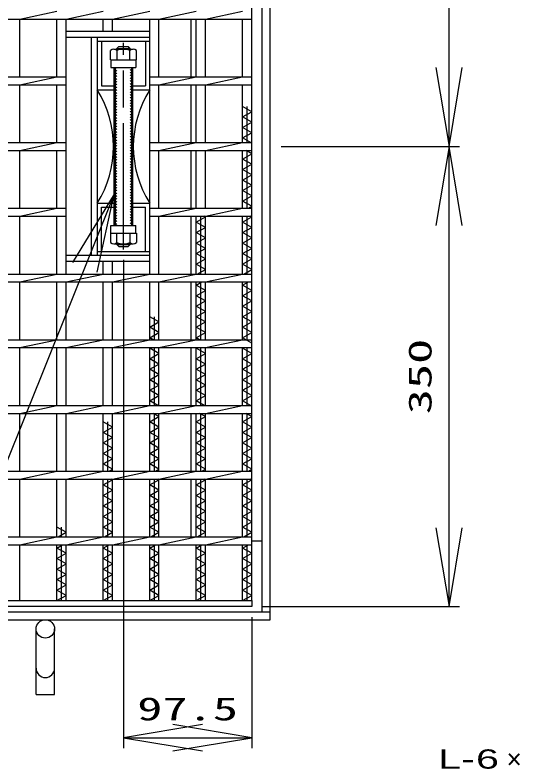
# Model space of a CAD drawing. Units: millimetres at full size, sheet at 1:8. Extents: x -1456 to 1389, y -1026 to 839.
# Drawn here: x -557 to -173, y -355 to 218 of the extents above; entities that cross this region are included whole.
import ezdxf
from ezdxf.enums import TextEntityAlignment as Align

# ---------------------------------------------------------------- set-up
doc = ezdxf.new("R2010")
doc.units = ezdxf.units.MM
doc.header["$LTSCALE"] = 8
doc.linetypes.add('CHAIN', pattern=[18.5, 12, -1.5, 3.5, -1.5])
doc.linetypes.add('DASHED', pattern=[7.5, 6, -1.5])
for name, color, linetype, lineweight in [('16', 3, 'Continuous', 25), ('17', 2, 'Continuous', 25), ('19', 6, 'Continuous', 25), ('22', 4, 'Continuous', 25)]:
    doc.layers.add(name, color=color, linetype=linetype, lineweight=lineweight)
doc.styles.add('ベクトル', font='')
doc.styles.add('ＭＳ ゴシック', font='')
doc.styles.get('ベクトル').set_extended_font_data('ベクトル')
doc.styles.get('ＭＳ ゴシック').set_extended_font_data('MS Gothic')

# ---------------------------------------------------------------- blocks, each defined once
blk = doc.blocks.new('open_arrow')
at = {"color": 0, "linetype": 'Continuous', "lineweight": -2}
blk.add_lwpolyline([(7.5, 1.25), (0, 0), (7.5, -1.25)], dxfattribs=at)

msp = doc.modelspace()

# ---------------------------------------------------------------- hatches: boundary and pattern name
at = {"layer": '17', "lineweight": 13}
h = msp.add_hatch(dxfattribs=at)
h.set_pattern_fill('USER', style=0, pattern_type=2)
h.set_pattern_definition([(135, (-101.425, 171.097), (-1.06066, -1.06066), [])])
h.paths.add_polyline_path([(-481.6, 58.5), (-481.6, 178.5), (-479.6, 178.5), (-479.6, 58.5)])
h = msp.add_hatch(dxfattribs=at)
h.set_pattern_fill('USER', style=0, pattern_type=2)
h.set_pattern_definition([(135, (-94.425, 171.097), (-1.06066, -1.06066), [])])
h.paths.add_polyline_path([(-469.6, 58.5), (-469.6, 178.5), (-467.6, 178.5), (-467.6, 58.5)])

# ---------------------------------------------------------------- linework, layer by layer
at = {"layer": '16'}
for p, q in [((-377, -227), (-377, 464)), ((-553.5, 215.5), (-525.2, 221.5)), ((-518.2, 215.5), (-489.9, 221.5)), ((-482.9, 215.5), (-454.6, 221.5)), ((-447.6, 215.5), (-419.3, 221.5)), ((-412.3, 215.5), (-384, 221.5)), ((-377, 215.5), (-377, 221.5)), ((-1090, 215.5), (-377, 215.5)), ((-553.5, 171.5), (-553.5, 215.5)), ((-525.2, 171.5), (-525.2, 215.5)), ((-518.2, 21.5), (-518.2, 215.5)), ((-489.9, 206), (-489.9, 215.5)), ((-482.9, 206), (-482.9, 215.5)), ((-454.6, 21.5), (-454.6, 215.5)), ((-447.6, 171.5), (-447.6, 215.5)), ((-419.3, 171.5), (-419.3, 215.5)), ((-412.3, 171.5), (-412.3, 215.5)), ((-384, 171.5), (-384, 215.5)), ((-1090, 171.5), (-518.2, 171.5)), ((-553.5, 165.5), (-525.2, 171.5)), ((-454.6, 171.5), (-377, 171.5)), ((-447.6, 165.5), (-419.3, 171.5)), ((-412.3, 165.5), (-384, 171.5)), ((-377, 165.5), (-377, 171.5)), ((-1090, 165.5), (-518.2, 165.5)), ((-553.5, 121.5), (-553.5, 165.5)), ((-525.2, 121.5), (-525.2, 165.5)), ((-454.6, 165.5), (-377, 165.5)), ((-447.6, 121.5), (-447.6, 165.5)), ((-419.3, 121.5), (-419.3, 165.5)), ((-412.3, 121.5), (-412.3, 165.5)), ((-384, 121.5), (-384, 165.5)), ((-377, 145), (-384, 149)), ((-384, 141), (-377, 145)), ((-380.5, 121.5), (-380.5, 149)), ((-377, 137), (-384, 141)), ((-384, 133), (-377, 137)), ((-377, 129), (-384, 133)), ((-384, 125), (-377, 129)), ((-1090, 121.5), (-518.2, 121.5)), ((-553.5, 115.5), (-525.2, 121.5)), ((-454.6, 121.5), (-377, 121.5)), ((-447.6, 115.5), (-419.3, 121.5)), ((-412.3, 115.5), (-384, 121.5)), ((-377, 121), (-384, 125)), ((-377, 115.5), (-377, 121.5)), ((-1090, 115.5), (-518.2, 115.5)), ((-553.5, 71.5), (-553.5, 115.5)), ((-525.2, 71.5), (-525.2, 115.5)), ((-454.6, 115.5), (-377, 115.5)), ((-447.6, 71.5), (-447.6, 115.5)), ((-419.3, 71.5), (-419.3, 115.5)), ((-412.3, 71.5), (-412.3, 115.5)), ((-384, 71.5), (-384, 115.5)), ((-377, 113), (-381.375, 115.5)), ((-380.5, 71.5), (-380.5, 115.5)), ((-384, 109), (-377, 113)), ((-377, 105), (-384, 109)), ((-384, 101), (-377, 105)), ((-377, 97), (-384, 101)), ((-384, 93), (-377, 97)), ((-377, 89), (-384, 93)), ((-384, 85), (-377, 89)), ((-377, 81), (-384, 85)), ((-384, 77), (-377, 81)), ((-377, 73), (-384, 77)), ((-1090, 71.5), (-518.2, 71.5)), ((-553.5, 65.5), (-525.2, 71.5)), ((-454.6, 71.5), (-377, 71.5)), ((-447.6, 65.5), (-419.3, 71.5)), ((-412.3, 65.5), (-384, 71.5)), ((-379.625, 71.5), (-377, 73)), ((-377, 65.5), (-377, 71.5)), ((-1090, 65.5), (-518.2, 65.5)), ((-553.5, 21.5), (-553.5, 65.5)), ((-525.2, 21.5), (-525.2, 65.5)), ((-454.6, 65.5), (-377, 65.5)), ((-447.6, 21.5), (-447.6, 65.5)), ((-419.3, 21.5), (-419.3, 65.5)), ((-419.3, 61), (-412.3, 65)), ((-415.8, 21.5), (-415.8, 65.5)), ((-412.3, 65), (-413.175, 65.5)), ((-412.3, 21.5), (-412.3, 65.5)), ((-384, 21.5), (-384, 65.5)), ((-384, 61), (-377, 65)), ((-380.5, 21.5), (-380.5, 65.5)), ((-377, 65), (-377.875, 65.5)), ((-412.3, 57), (-419.3, 61)), ((-377, 57), (-384, 61)), ((-419.3, 53), (-412.3, 57)), ((-412.3, 49), (-419.3, 53)), ((-384, 53), (-377, 57)), ((-377, 49), (-384, 53)), ((-419.3, 45), (-412.3, 49)), ((-384, 45), (-377, 49)), ((-412.3, 41), (-419.3, 45)), ((-419.3, 37), (-412.3, 41)), ((-377, 41), (-384, 45)), ((-384, 37), (-377, 41)), ((-412.3, 33), (-419.3, 37)), ((-377, 33), (-384, 37)), ((-489.9, 21.5), (-489.9, 31)), ((-482.9, 21.5), (-482.9, 31)), ((-419.3, 29), (-412.3, 33)), ((-412.3, 25), (-419.3, 29)), ((-384, 29), (-377, 33)), ((-377, 25), (-384, 29)), ((-418.425, 21.5), (-412.3, 25)), ((-383.125, 21.5), (-377, 25)), ((-1090, 21.5), (-377, 21.5)), ((-553.5, 15.5), (-525.2, 21.5)), ((-518.2, 15.5), (-489.9, 21.5)), ((-482.9, 15.5), (-454.6, 21.5)), ((-447.6, 15.5), (-419.3, 21.5)), ((-412.3, 15.5), (-384, 21.5)), ((-377, 15.5), (-377, 21.5)), ((-1090, 15.5), (-377, 15.5)), ((-553.5, -28.5), (-553.5, 15.5)), ((-525.2, -28.5), (-525.2, 15.5)), ((-518.2, -28.5), (-518.2, 15.5)), ((-489.9, -28.5), (-489.9, 15.5)), ((-482.9, -28.5), (-482.9, 15.5)), ((-454.6, -28.5), (-454.6, 15.5)), ((-447.6, -28.5), (-447.6, 15.5)), ((-419.3, -28.5), (-419.3, 15.5)), ((-419.3, 13), (-414.925, 15.5)), ((-412.3, 9), (-419.3, 13)), ((-415.8, -28.5), (-415.8, 15.5)), ((-412.3, -28.5), (-412.3, 15.5)), ((-384, -28.5), (-384, 15.5)), ((-384, 13), (-379.625, 15.5)), ((-377, 9), (-384, 13)), ((-380.5, -28.5), (-380.5, 15.5)), ((-419.3, 5), (-412.3, 9)), ((-384, 5), (-377, 9)), ((-412.3, 1), (-419.3, 5)), ((-419.3, -3), (-412.3, 1)), ((-377, 1), (-384, 5)), ((-384, -3), (-377, 1)), ((-412.3, -7), (-419.3, -3)), ((-377, -7), (-384, -3)), ((-447.6, -15), (-454.6, -11)), ((-451.1, -28.5), (-451.1, -11)), ((-419.3, -11), (-412.3, -7)), ((-412.3, -15), (-419.3, -11)), ((-384, -11), (-377, -7)), ((-377, -15), (-384, -11)), ((-454.6, -19), (-447.6, -15)), ((-419.3, -19), (-412.3, -15)), ((-384, -19), (-377, -15)), ((-447.6, -23), (-454.6, -19)), ((-412.3, -23), (-419.3, -19)), ((-377, -23), (-384, -19)), ((-1090, -28.5), (-377, -28.5)), ((-553.5, -34.5), (-525.2, -28.5)), ((-518.2, -34.5), (-489.9, -28.5)), ((-482.9, -34.5), (-454.6, -28.5)), ((-454.6, -27), (-447.6, -23)), ((-451.975, -28.5), (-454.6, -27)), ((-447.6, -34.5), (-419.3, -28.5)), ((-419.3, -27), (-412.3, -23)), ((-416.675, -28.5), (-419.3, -27)), ((-412.3, -34.5), (-384, -28.5)), ((-384, -27), (-377, -23)), ((-377, -31), (-384, -27)), ((-377, -34.5), (-377, -28.5)), ((-1090, -34.5), (-377, -34.5)), ((-553.5, -78.5), (-553.5, -34.5)), ((-525.2, -78.5), (-525.2, -34.5)), ((-518.2, -78.5), (-518.2, -34.5)), ((-489.9, -78.5), (-489.9, -34.5)), ((-482.9, -78.5), (-482.9, -34.5)), ((-454.6, -78.5), (-454.6, -34.5)), ((-454.6, -35), (-453.725, -34.5)), ((-447.6, -39), (-454.6, -35)), ((-454.6, -43), (-447.6, -39)), ((-451.1, -78.5), (-451.1, -34.5)), ((-447.6, -78.5), (-447.6, -34.5)), ((-419.3, -78.5), (-419.3, -34.5)), ((-419.3, -35), (-418.425, -34.5)), ((-412.3, -39), (-419.3, -35)), ((-419.3, -43), (-412.3, -39)), ((-415.8, -78.5), (-415.8, -34.5)), ((-412.3, -78.5), (-412.3, -34.5)), ((-384, -78.5), (-384, -34.5)), ((-384, -35), (-383.125, -34.5)), ((-377, -39), (-384, -35)), ((-384, -43), (-377, -39)), ((-380.5, -78.5), (-380.5, -34.5)), ((-447.6, -47), (-454.6, -43)), ((-412.3, -47), (-419.3, -43)), ((-377, -47), (-384, -43)), ((-454.6, -51), (-447.6, -47)), ((-447.6, -55), (-454.6, -51)), ((-419.3, -51), (-412.3, -47)), ((-412.3, -55), (-419.3, -51)), ((-384, -51), (-377, -47)), ((-377, -55), (-384, -51)), ((-454.6, -59), (-447.6, -55)), ((-419.3, -59), (-412.3, -55)), ((-384, -59), (-377, -55)), ((-447.6, -63), (-454.6, -59)), ((-454.6, -67), (-447.6, -63)), ((-412.3, -63), (-419.3, -59)), ((-419.3, -67), (-412.3, -63)), ((-377, -63), (-384, -59)), ((-384, -67), (-377, -63)), ((-447.6, -71), (-454.6, -67)), ((-412.3, -71), (-419.3, -67)), ((-377, -71), (-384, -67)), ((-454.6, -75), (-447.6, -71)), ((-419.3, -75), (-412.3, -71)), ((-384, -75), (-377, -71)), ((-1090, -78.5), (-377, -78.5)), ((-553.5, -84.5), (-525.2, -78.5)), ((-518.2, -84.5), (-489.9, -78.5)), ((-482.9, -84.5), (-454.6, -78.5)), ((-448.475, -78.5), (-454.6, -75)), ((-447.6, -84.5), (-419.3, -78.5)), ((-413.175, -78.5), (-419.3, -75)), ((-412.3, -84.5), (-384, -78.5)), ((-377, -79), (-384, -75)), ((-377, -84.5), (-377, -78.5)), ((-1090, -84.5), (-377, -84.5)), ((-553.5, -128.5), (-553.5, -84.5)), ((-525.2, -128.5), (-525.2, -84.5)), ((-518.2, -128.5), (-518.2, -84.5)), ((-489.9, -128.5), (-489.9, -84.5)), ((-482.9, -128.5), (-482.9, -84.5)), ((-454.6, -128.5), (-454.6, -84.5)), ((-447.6, -87), (-451.975, -84.5)), ((-451.1, -128.5), (-451.1, -84.5)), ((-447.6, -128.5), (-447.6, -84.5)), ((-419.3, -128.5), (-419.3, -84.5)), ((-412.3, -87), (-416.675, -84.5)), ((-415.8, -128.5), (-415.8, -84.5)), ((-412.3, -128.5), (-412.3, -84.5)), ((-384, -128.5), (-384, -84.5)), ((-377, -87), (-381.375, -84.5)), ((-380.5, -128.5), (-380.5, -84.5)), ((-482.9, -95), (-489.9, -91)), ((-486.4, -128.5), (-486.4, -91)), ((-454.6, -91), (-447.6, -87)), ((-447.6, -95), (-454.6, -91)), ((-419.3, -91), (-412.3, -87)), ((-412.3, -95), (-419.3, -91)), ((-384, -91), (-377, -87)), ((-377, -95), (-384, -91)), ((-489.9, -99), (-482.9, -95)), ((-454.6, -99), (-447.6, -95)), ((-419.3, -99), (-412.3, -95)), ((-384, -99), (-377, -95)), ((-482.9, -103), (-489.9, -99)), ((-489.9, -107), (-482.9, -103)), ((-447.6, -103), (-454.6, -99)), ((-454.6, -107), (-447.6, -103)), ((-412.3, -103), (-419.3, -99)), ((-419.3, -107), (-412.3, -103)), ((-377, -103), (-384, -99)), ((-384, -107), (-377, -103)), ((-482.9, -111), (-489.9, -107)), ((-447.6, -111), (-454.6, -107)), ((-412.3, -111), (-419.3, -107)), ((-377, -111), (-384, -107)), ((-489.9, -115), (-482.9, -111)), ((-454.6, -115), (-447.6, -111)), ((-419.3, -115), (-412.3, -111)), ((-384, -115), (-377, -111)), ((-482.9, -119), (-489.9, -115)), ((-489.9, -123), (-482.9, -119)), ((-447.6, -119), (-454.6, -115)), ((-454.6, -123), (-447.6, -119)), ((-412.3, -119), (-419.3, -115)), ((-419.3, -123), (-412.3, -119)), ((-377, -119), (-384, -115)), ((-384, -123), (-377, -119)), ((-482.9, -127), (-489.9, -123)), ((-447.6, -127), (-454.6, -123)), ((-412.3, -127), (-419.3, -123)), ((-377, -127), (-384, -123)), ((-1090, -128.5), (-377, -128.5)), ((-553.5, -134.5), (-525.2, -128.5)), ((-518.2, -134.5), (-489.9, -128.5)), ((-485.525, -128.5), (-482.9, -127)), ((-482.9, -134.5), (-454.6, -128.5)), ((-450.225, -128.5), (-447.6, -127)), ((-447.6, -134.5), (-419.3, -128.5)), ((-414.925, -128.5), (-412.3, -127)), ((-412.3, -134.5), (-384, -128.5)), ((-379.625, -128.5), (-377, -127)), ((-377, -134.5), (-377, -128.5)), ((-1090, -134.5), (-377, -134.5)), ((-553.5, -178.5), (-553.5, -134.5)), ((-525.2, -178.5), (-525.2, -134.5)), ((-518.2, -178.5), (-518.2, -134.5)), ((-489.9, -178.5), (-489.9, -134.5)), ((-489.9, -139), (-482.9, -135)), ((-486.4, -178.5), (-486.4, -134.5)), ((-482.9, -135), (-483.775, -134.5)), ((-482.9, -178.5), (-482.9, -134.5)), ((-454.6, -178.5), (-454.6, -134.5)), ((-454.6, -139), (-447.6, -135)), ((-451.1, -178.5), (-451.1, -134.5)), ((-447.6, -135), (-448.475, -134.5)), ((-447.6, -178.5), (-447.6, -134.5)), ((-419.3, -178.5), (-419.3, -134.5)), ((-419.3, -139), (-412.3, -135)), ((-415.8, -178.5), (-415.8, -134.5)), ((-412.3, -135), (-413.175, -134.5)), ((-412.3, -178.5), (-412.3, -134.5)), ((-384, -178.5), (-384, -134.5)), ((-384, -139), (-377, -135)), ((-380.5, -178.5), (-380.5, -134.5)), ((-377, -135), (-377.875, -134.5)), ((-482.9, -143), (-489.9, -139)), ((-489.9, -147), (-482.9, -143)), ((-447.6, -143), (-454.6, -139)), ((-454.6, -147), (-447.6, -143)), ((-412.3, -143), (-419.3, -139)), ((-419.3, -147), (-412.3, -143)), ((-377, -143), (-384, -139)), ((-384, -147), (-377, -143)), ((-482.9, -151), (-489.9, -147)), ((-447.6, -151), (-454.6, -147)), ((-412.3, -151), (-419.3, -147)), ((-377, -151), (-384, -147)), ((-489.9, -155), (-482.9, -151)), ((-454.6, -155), (-447.6, -151)), ((-419.3, -155), (-412.3, -151)), ((-384, -155), (-377, -151)), ((-482.9, -159), (-489.9, -155)), ((-489.9, -163), (-482.9, -159)), ((-447.6, -159), (-454.6, -155)), ((-454.6, -163), (-447.6, -159)), ((-412.3, -159), (-419.3, -155)), ((-419.3, -163), (-412.3, -159)), ((-377, -159), (-384, -155)), ((-384, -163), (-377, -159)), ((-482.9, -167), (-489.9, -163)), ((-447.6, -167), (-454.6, -163)), ((-412.3, -167), (-419.3, -163)), ((-377, -167), (-384, -163)), ((-518.2, -175), (-525.2, -171)), ((-521.7, -178.5), (-521.7, -171)), ((-489.9, -171), (-482.9, -167)), ((-482.9, -175), (-489.9, -171)), ((-454.6, -171), (-447.6, -167)), ((-447.6, -175), (-454.6, -171)), ((-419.3, -171), (-412.3, -167)), ((-412.3, -175), (-419.3, -171)), ((-384, -171), (-377, -167)), ((-377, -175), (-384, -171)), ((-524.325, -178.5), (-518.2, -175)), ((-489.025, -178.5), (-482.9, -175)), ((-453.725, -178.5), (-447.6, -175)), ((-418.425, -178.5), (-412.3, -175)), ((-383.125, -178.5), (-377, -175)), ((-1090, -178.5), (-377, -178.5)), ((-553.5, -184.5), (-525.2, -178.5)), ((-518.2, -184.5), (-489.9, -178.5)), ((-482.9, -184.5), (-454.6, -178.5)), ((-447.6, -184.5), (-419.3, -178.5)), ((-412.3, -184.5), (-384, -178.5)), ((-377, -184.5), (-377, -178.5)), ((-1090, -184.5), (-377, -184.5)), ((-553.5, -227), (-553.5, -184.5)), ((-525.2, -227), (-525.2, -184.5)), ((-525.2, -187), (-520.825, -184.5)), ((-518.2, -191), (-525.2, -187)), ((-521.7, -227), (-521.7, -184.5)), ((-518.2, -227), (-518.2, -184.5)), ((-489.9, -227), (-489.9, -184.5)), ((-489.9, -187), (-485.525, -184.5)), ((-482.9, -191), (-489.9, -187)), ((-486.4, -227), (-486.4, -184.5)), ((-482.9, -227), (-482.9, -184.5)), ((-454.6, -227), (-454.6, -184.5)), ((-454.6, -187), (-450.225, -184.5)), ((-447.6, -191), (-454.6, -187)), ((-451.1, -227), (-451.1, -184.5)), ((-447.6, -227), (-447.6, -184.5)), ((-419.3, -227), (-419.3, -184.5)), ((-419.3, -187), (-414.925, -184.5)), ((-412.3, -191), (-419.3, -187)), ((-415.8, -227), (-415.8, -184.5)), ((-412.3, -227), (-412.3, -184.5)), ((-384, -227), (-384, -184.5)), ((-384, -187), (-379.625, -184.5)), ((-377, -191), (-384, -187)), ((-380.5, -227), (-380.5, -184.5)), ((-525.2, -195), (-518.2, -191)), ((-518.2, -199), (-525.2, -195)), ((-489.9, -195), (-482.9, -191)), ((-482.9, -199), (-489.9, -195)), ((-454.6, -195), (-447.6, -191)), ((-447.6, -199), (-454.6, -195)), ((-419.3, -195), (-412.3, -191)), ((-412.3, -199), (-419.3, -195)), ((-384, -195), (-377, -191)), ((-377, -199), (-384, -195)), ((-525.2, -203), (-518.2, -199)), ((-489.9, -203), (-482.9, -199)), ((-454.6, -203), (-447.6, -199)), ((-419.3, -203), (-412.3, -199)), ((-384, -203), (-377, -199)), ((-518.2, -207), (-525.2, -203)), ((-482.9, -207), (-489.9, -203)), ((-447.6, -207), (-454.6, -203)), ((-412.3, -207), (-419.3, -203)), ((-377, -207), (-384, -203)), ((-525.2, -211), (-518.2, -207)), ((-518.2, -215), (-525.2, -211)), ((-489.9, -211), (-482.9, -207)), ((-482.9, -215), (-489.9, -211)), ((-454.6, -211), (-447.6, -207)), ((-447.6, -215), (-454.6, -211)), ((-419.3, -211), (-412.3, -207)), ((-412.3, -215), (-419.3, -211)), ((-384, -211), (-377, -207)), ((-377, -215), (-384, -211)), ((-525.2, -219), (-518.2, -215)), ((-489.9, -219), (-482.9, -215)), ((-454.6, -219), (-447.6, -215)), ((-419.3, -219), (-412.3, -215)), ((-384, -219), (-377, -215)), ((-518.2, -223), (-525.2, -219)), ((-525.2, -227), (-518.2, -223)), ((-482.9, -223), (-489.9, -219)), ((-489.9, -227), (-482.9, -223)), ((-447.6, -223), (-454.6, -219)), ((-454.6, -227), (-447.6, -223)), ((-412.3, -223), (-419.3, -219)), ((-419.3, -227), (-412.3, -223)), ((-377, -223), (-384, -219)), ((-384, -227), (-377, -223)), ((-1090, -227), (-377, -227)), ((-560.5, -227), (-553.5, -227)), ((-525.2, -227), (-518.2, -227)), ((-489.9, -227), (-482.9, -227)), ((-454.6, -227), (-447.6, -227)), ((-419.3, -227), (-412.3, -227)), ((-384, -227), (-377, -227)), ((-377, -227), (-377, -231.5)), ((-377, -231.5), (-1090, -231.5))]:
    msp.add_line(p, q, dxfattribs=at)
at = {"layer": '17', "color": 3}
for p, q in [((-454.6, 206), (-518.2, 206)), ((-454.6, 201.5), (-518.2, 201.5)), ((-499.1, 201.5), (-499.1, 35.5)), ((-494.6, 201.5), (-494.6, 35.5)), ((-454.6, 161.5), (-454.6, 201.5)), ((-454.6, 198.3), (-494.6, 198.3)), ((-454.6, 35.5), (-454.6, 75.5)), ((-454.6, 35.5), (-518.2, 35.5)), ((-494.6, 38.7), (-454.6, 38.7)), ((-454.6, 31), (-518.2, 31))]:
    msp.add_line(p, q, dxfattribs=at)
at = {"layer": '17', "color": 3, "linetype": 'DASHED'}
for p, q in [((-491.4, 198.3), (-491.4, 164.7)), ((-457.8, 198.3), (-457.8, 164.7)), ((-494.6, 161.5), (-481.6, 161.5)), ((-491.4, 164.7), (-481.6, 164.7)), ((-467.6, 164.7), (-457.8, 164.7)), ((-467.6, 161.5), (-454.6, 161.5)), ((-494.6, 75.5), (-481.6, 75.5)), ((-467.6, 75.5), (-454.6, 75.5)), ((-491.4, 38.7), (-491.4, 72.3)), ((-491.4, 72.3), (-481.6, 72.3)), ((-467.6, 72.3), (-457.8, 72.3)), ((-457.8, 38.7), (-457.8, 72.3))]:
    msp.add_line(p, q, dxfattribs=at)
at = {"layer": '17', "color": 33, "linetype": 'CHAIN'}
msp.add_line((-474.6, 40.219), (-474.6, 197.382), dxfattribs=at)
at = {"layer": '17'}
for p, q in [((-484.415, 184.5), (-484.415, 191.596)), ((-481.961, 192.5), (-467.239, 192.5)), ((-479.6, 193), (-478.1, 194.5)), ((-479.6, 192.5), (-479.6, 193)), ((-479.6, 193), (-469.6, 193)), ((-479.507, 191.596), (-479.507, 184.5)), ((-478.788, 192.5), (-478.788, 193.812)), ((-478.1, 194.5), (-471.1, 194.5)), ((-469.6, 193), (-471.1, 194.5)), ((-470.412, 192.5), (-470.412, 193.812)), ((-469.692, 184.5), (-469.692, 191.596)), ((-469.6, 192.5), (-469.6, 193)), ((-464.785, 184.5), (-464.785, 191.596)), ((-484.415, 184.5), (-464.785, 184.5)), ((-484.1, 184.5), (-465.1, 184.5)), ((-484.1, 184.5), (-484.1, 178.5)), ((-465.1, 184.5), (-465.1, 178.5)), ((-484.1, 178.5), (-465.1, 178.5)), ((-480.6, 58.5), (-480.6, 178.5)), ((-468.6, 178.5), (-468.6, 58.5)), ((-484.1, 58.5), (-465.1, 58.5)), ((-484.1, 52.5), (-484.1, 58.5)), ((-465.1, 52.5), (-465.1, 58.5)), ((-484.415, 52.5), (-484.415, 45.404)), ((-484.415, 52.5), (-464.785, 52.5)), ((-484.1, 52.5), (-465.1, 52.5)), ((-479.507, 45.404), (-479.507, 52.5)), ((-469.692, 52.5), (-469.692, 45.404)), ((-464.785, 52.5), (-464.785, 45.404)), ((-481.961, 44.5), (-467.239, 44.5)), ((-479.6, 44.5), (-479.6, 44)), ((-479.6, 44), (-469.6, 44)), ((-479.6, 44), (-478.1, 42.5)), ((-478.788, 44.5), (-478.788, 43.188)), ((-478.1, 42.5), (-471.1, 42.5)), ((-469.6, 44), (-471.1, 42.5)), ((-470.412, 44.5), (-470.412, 43.188)), ((-469.6, 44.5), (-469.6, 44))]:
    msp.add_line(p, q, dxfattribs=at)
at = {"layer": '17', "color": 7}
for p, q in [((-481.6, 58.5), (-481.6, 178.5)), ((-467.6, 178.5), (-467.6, 58.5))]:
    msp.add_line(p, q, dxfattribs=at)
at = {"layer": '17'}
for centre, radius, start, end in [((-481.961, 188.716), 3.784, 49.5701, 130.4299), ((-474.6, 178.721), 13.779, 69.13594, 110.86406), ((-467.239, 188.716), 3.784, 49.5701, 130.4299), ((-481.961, 48.284), 3.784, 229.5701, 310.4299), ((-474.6, 58.279), 13.779, 249.13594, 290.86406), ((-467.239, 48.284), 3.784, 229.5701, 310.4299)]:
    msp.add_arc(centre, radius, start, end, dxfattribs=at)
at = {"layer": '17', "color": 3}
for centre, start, end in [((-562.31, 118.5), 327.58195, 32.41805), ((-386.89, 118.5), 147.58195, 212.41805)]:
    msp.add_arc(centre, 80.21, start, end, dxfattribs=at)
at = {"layer": '19'}
for p, q in [((-363, -241.5), (-363, 478.5)), ((-369, -235.5), (-369, 472.5)), ((-423, 171.5), (-423, 215)), ((-423, 122), (-423, 165.5)), ((-423, 71.5), (-423, 115)), ((-423, 22), (-423, 65.5)), ((-423, -28.5), (-423, 15)), ((-423, -78), (-423, -34.5)), ((-423, -128.5), (-423, -85)), ((-423, -178), (-423, -134.5)), ((-377, -181.5), (-369, -181.5)), ((-1104, -235.5), (-363, -235.5)), ((-1104, -241.5), (-363, -241.5)), ((-541, -298.5), (-541, -248.5)), ((-527, -298.5), (-527, -248.5)), ((-541, -298.5), (-527, -298.5))]:
    msp.add_line(p, q, dxfattribs=at)
msp.add_circle((-534, -248.5), 7, dxfattribs=at)
msp.add_arc((-534, -278.5), 7, 180, 0, dxfattribs=at)
at = {"layer": '22'}
for p, q in [((-227.055, 118.5), (-227.055, 468.5)), ((-354.772, 118.5), (-219.055, 118.5)), ((-354.772, 118.5), (-219.055, 118.5)), ((-227.055, -231.5), (-227.055, 118.5)), ((-474.6, 32.219), (-474.6, -339.366)), ((-369, -231.5), (-219.055, -231.5)), ((-377, -239.5), (-377, -339.366)), ((-474.6, -331.366), (-377, -331.366))]:
    msp.add_line(p, q, dxfattribs=at)
msp.add_lwpolyline([(-481.6, 82.316), (-649.112, -334.944), (-799.512, -334.944)], dxfattribs=at)

# ---------------------------------------------------------------- block references
at = {"layer": '22', "xscale": 8, "yscale": 8}
for p, rotation in [((-227.055, 118.5), 90), ((-227.055, 118.5), 270), ((-481.6, 82.316), 248.1), ((-227.055, -231.5), 90), ((-377, -331.366), 180)]:
    msp.add_blockref('open_arrow', p, dxfattribs=dict(at, rotation=rotation))
msp.add_blockref('open_arrow', (-474.6, -331.366), dxfattribs=at)

# ---------------------------------------------------------------- texts
at = {"layer": '22', "style": 'ＭＳ ゴシック', "width": 1.6}
msp.add_text('350', height=17.6, rotation=90, dxfattribs=at).set_placement((-235.055, -56.5), align=Align.BOTTOM_CENTER)
msp.add_text('97.5', height=17.6, dxfattribs=at).set_placement((-425.8, -323.366), align=Align.BOTTOM_CENTER)
at = {"layer": '22', "color": 2, "style": 'ベクトル', "width": 1.6}
for s, p in [('L-', (-235.232, -347.5)), (' 6 ', (-215.232, -347.5))]:
    msp.add_text(s, height=14.66, dxfattribs=at).set_placement(p, align=Align.MIDDLE_LEFT)
at = {"layer": '22', "color": 2, "style": 'ベクトル'}
msp.add_text('×', height=14.66, dxfattribs=at).set_placement((-183.232, -347.5), align=Align.MIDDLE_LEFT)

doc.saveas('drawing.dxf')
